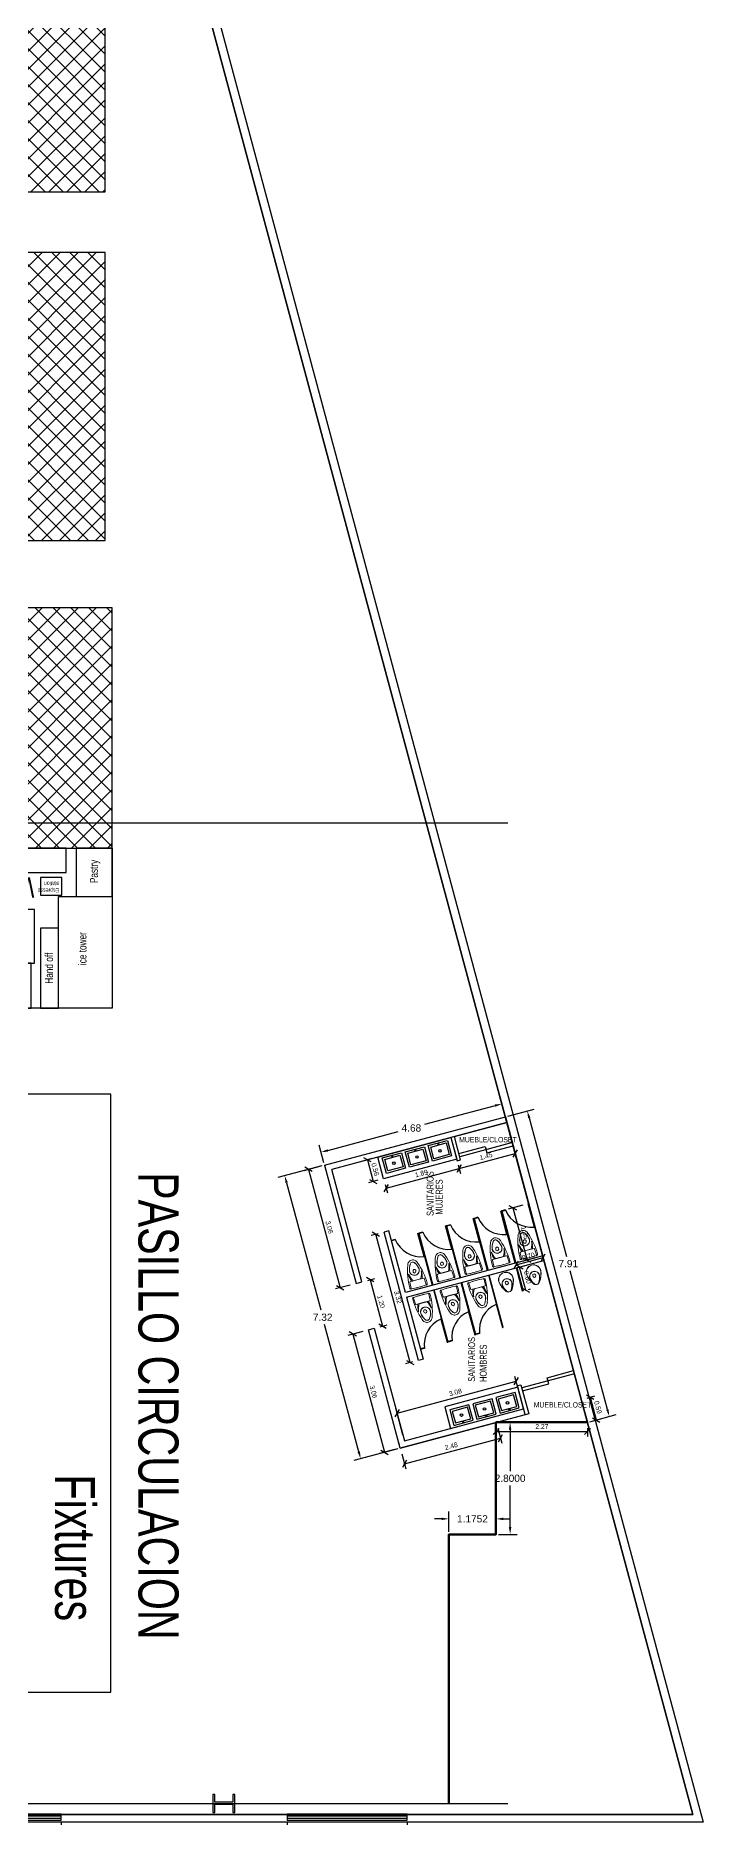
# Model space of a CAD drawing. Header units: millimetres. Extents: x 1309 to 1714, y 898 to 1242.
# Drawn here: x 1465.57 to 1482.23, y 1153.06 to 1197.59 of the extents above; entities that cross this region are included whole.
import ezdxf

# ---------------------------------------------------------------- set-up
doc = ezdxf.new("R2010")
doc.units = ezdxf.units.MM
doc.linetypes.add('DASHDOT', pattern=[25.4, 12.7, -6.35, 0, -6.35])
for name, color, linetype in [('1- 2', 223, 'Continuous'), ('1- muro de carga', 5, 'Continuous'), ('DIM GENERAL', 1, 'Continuous'), ('ejes', 140, 'DASHDOT'), ('LINEA LIMITE DE ZONIFICACION', 2, 'Continuous')]:
    doc.layers.add(name, color=color, linetype=linetype)
for name, color, linetype, lineweight in [('COTAS', 202, 'Continuous', 0), ('MOVILIARIO SANITARIO', 142, 'Continuous', 0), ('muros', 5, 'Continuous', 50)]:
    doc.layers.add(name, color=color, linetype=linetype, lineweight=lineweight)
doc.styles.add('ARRAY BASE$0$Standard', font='arial.ttf')
doc.styles.add('ARRAY BASE$0$STYLE1', font='swissc.ttf', dxfattribs={"width": 0.9})
doc.styles.get("Standard").update_dxf_attribs({"font": 'arial.ttf'})
doc.styles.add('TEXTO GENERAL', font='swissc.ttf', dxfattribs={"width": 0.9, "height": 1})
doc.styles.add('TEXTOS', font='romans.shx')
doc.dimstyles.new('DIM-75P', dxfattribs={"dimtxt": 0.3, "dimasz": 0.3, "dimexe": 0.0675, "dimexo": 0.0468, "dimgap": 0.0375, "dimtad": 0, "dimtih": 1, "dimtoh": 1, "dimzin": 0, "dimdsep": 46, "dimtxsty": 'TEXTOS', "dimcen": 0.3, "dimclrd": 1, "dimclre": 1, "dimclrt": 2, "dimadec": 0, "dimazin": 0, "dimtfac": 1, "dimtmove": 1, "dimatfit": 3, "dimldrblk": 'flecha', "dimfxl": 0.045, "dimtolj": 1, "dimtzin": 0, "dimlwd": -1, "dimlwe": -1, "dimarcsym": 0})
doc.dimstyles.new('metros anotativo', dxfattribs={"dimtxt": 0.12, "dimasz": 0.15, "dimexe": 0.125, "dimexo": 0.15, "dimgap": 0.0652, "dimtad": 1, "dimzin": 1, "dimdsep": 46, "dimtxsty": 'Standard', "dimblk": 'OBLIQUE', "dimcen": 0, "dimadec": 0, "dimazin": 0, "dimtfac": 1, "dimtix": 1, "dimtmove": 0, "dimatfit": 3, "dimfxl": 0.3, "dimarcsym": 0})
doc.dimstyles.get("Standard").update_dxf_attribs({"dimtxt": 0.18, "dimasz": 0.18, "dimexe": 0.18, "dimexo": 0.0625, "dimgap": 0.09, "dimtad": 0, "dimtih": 1, "dimtoh": 1, "dimdec": 4, "dimzin": 0, "dimdsep": 46, "dimtxsty": 'Standard', "dimcen": 0.09, "dimadec": 0, "dimazin": 0, "dimtfac": 1, "dimtdec": 4, "dimtofl": 0, "dimtmove": 0, "dimatfit": 3, "dimfxl": 1, "dimtolj": 1, "dimtzin": 0, "dimarcsym": 0})

# ---------------------------------------------------------------- blocks, each defined once
blk = doc.blocks.new('malla1x1')
at = {"color": 1, "linetype": 'Continuous', "ltscale": 0.01}
blk.add_lwpolyline([(80.173, 79.605), (0, 79.605), (0, 0), (101.556, 0)], close=True, dxfattribs=at)
blk = doc.blocks.new('planta conjunto')
at = {"layer": '1- 2', "lineweight": 25}
blk.add_lwpolyline([(150.822, 0.502), (150.371, 0.502), (150.371, 0.699), (150.324, 0.699), (150.324, 0.249), (150.371, 0.249), (150.371, 0.454), (150.822, 0.454), (150.822, 0.249), (150.869, 0.249), (150.869, 0.699), (150.822, 0.699), (150.822, 0.502)], dxfattribs=at)
blk.add_lwpolyline([(150.822, 0.502), (150.371, 0.502), (150.371, 0.699), (150.324, 0.699), (150.324, 0.249), (150.371, 0.249), (150.371, 0.454), (150.822, 0.454), (150.822, 0.249), (150.869, 0.249), (150.869, 0.699), (150.822, 0.699), (150.822, 0.502)], dxfattribs=at)
at = {"layer": '1- muro de carga', "lineweight": 25}
blk.add_lwpolyline([(0, 0), (0, 80), (141.082, 80), (162.567, 0)], close=True, dxfattribs=at)
blk.add_lwpolyline([(6.09, 0.197), (0.197, 0.197), (0.197, 79.803), (140.923, 79.803), (162.306, 0.197), (7.291, 0.197)], dxfattribs=at)
at = {"layer": 'ejes'}
for p, q in [((-8.01, 24.984), (162.449, 24.984)), ((-8.01, 0.474), (162.449, 0.474))]:
    blk.add_line(p, q, dxfattribs=at)
blk.add_blockref('malla1x1', (60.75, 0.197))
blk = doc.blocks.new('*D52')
at = {"layer": 'Defpoints', "color": 0, "ltscale": 0.01, "transparency": 16777216}
for p in [(1.5, 1.243), (-1.5, 0.15), (1.5, 0.15)]:
    blk.add_point(p, dxfattribs=at)
at = {"layer": 'DIM GENERAL', "color": 1, "ltscale": 0.01, "transparency": 16777216}
for p, q in [((-1.5, 0.197), (-1.5, 1.31)), ((-1.4, 1.243), (-0.138, 1.243)), ((1.4, 1.243), (0.137, 1.243)), ((1.5, 0.197), (1.5, 1.31))]:
    blk.add_line(p, q, dxfattribs=at)
for points in [[(-1.4, 1.226), (-1.4, 1.26), (-1.5, 1.243)], [(1.4, 1.226), (1.4, 1.26), (1.5, 1.243)]]:
    blk.add_solid(points, dxfattribs=at)
at = {"layer": 'DIM GENERAL', "color": 2, "ltscale": 0.01, "transparency": 16777216, "insert": (0, 1.243), "char_height": 0.2, "attachment_point": 5, "rotation": 90, "style": 'TEXTOS'}
blk.add_mtext('\\A1;3.00', dxfattribs=at)
blk = doc.blocks.new('flecha')
at = {"ltscale": 6}
for points in [[(-0.02, 0.03), (-0.11, 0.13), (-0.12, 0.05), (-0.12, 0.21)], [(-0.02, -0.03), (-0.11, -0.13), (-0.12, -0.05), (-0.12, -0.21)]]:
    blk.add_hatch(color=256, dxfattribs=at).paths.add_polyline_path(points)
for p, q in [((0.01, -0.02), (-0.14, 0.24)), ((0.01, 0.02), (-0.14, -0.24)), ((-0.13, 0.24), (-0.13, 0.03)), ((-0.13, 0.03), (-0.1, 0.12)), ((0, 0), (-0.1, 0.12)), ((0, 0), (-0.1, -0.12)), ((-0.13, -0.02), (-0.13, -0.24)), ((-0.13, -0.02), (-0.1, -0.12))]:
    blk.add_line(p, q, dxfattribs=at)
for points in [[(-0.02, 0.03), (-0.11, 0.13), (-0.12, 0.05), (-0.12, 0.21)], [(-0.02, -0.03), (-0.11, -0.13), (-0.12, -0.05), (-0.12, -0.21)]]:
    blk.add_lwpolyline(points, close=True, dxfattribs=at)
blk = doc.blocks.new('ARRAY BASE$0$KIOSKO DE ARMADO')
h = blk.add_hatch()
h.set_pattern_fill('ANSI37', color=256, scale=0.1, angle=180)
h.set_pattern_definition([(225, (2482.8771, 1339.67897), (0.224506403, -0.224506403), []), (315, (2482.8771, 1339.67897), (0.224506403, 0.224506403), [])])
h.paths.add_polyline_path([(7.2, 10), (0, 10), (0, 4), (7.2, 4)])
for points in [[(7.2, 10), (0, 10), (0, 4), (7.2, 4)], [(0, 4), (7.2, 4), (7.2, 0), (0, 0)], [(7.2, 4), (7.2, 0), (0, 0), (0, 4)], [(6.05, 3.39), (6.05, 4), (0, 4), (0, 3.39)], [(6.303, 2.79), (7.2, 2.79), (7.2, 4), (6.303, 4)], [(5.943, 2.825), (5.943, 3.265), (5.413, 3.265), (5.413, 2.825)], [(2.26, 2.12), (2.26, 2.84), (0, 2.84), (0, 2.12)], [(2.68, 2.78), (2.26, 2.78), (2.26, 2.12), (2.68, 2.12)], [(5.86, 2.79), (7.2, 2.79), (7.2, 0), (5.86, 0)], [(4.53, 2.46), (4.53, 1.12), (5.26, 1.12), (5.26, 2.46)], [(2.43, 1.12), (2.43, 2.12), (0, 2.12), (0, 1.12)], [(2.43, 1.96), (2.43, 1.12), (4.53, 1.12), (4.53, 1.96)], [(5.41, 0), (5.86, 0), (5.86, 2), (5.41, 2)], [(5.18, 0), (5.18, 1.12), (0, 1.12), (0, 0)]]:
    blk.add_lwpolyline(points, close=True)
at = {"attachment_point": 1, "style": 'TEXTO GENERAL'}
for s, insert, char_height, rotation in [('Kiosko Zenith/LSK', (4.722, 6.152), 0.50733, 180), ('Pastry', (6.643, 3.123), 0.2, 90), ('WIP/Empaque', (5.255, 2.761), 0.50733, 180), ('Espresso\\Pstation', (5.875, 2.891), 0.1, 180), ('Hand sink', (2.424, 2.218), 0.1, 90), ('Comp sink', (1.604, 2.382), 0.2, 180), ('Side storage', (4.741, 1.31), 0.2, 90), ('ice tower', (6.357, 1.074), 0.2, 90), ('Storage moduls', (1.942, 1.518), 0.2, 180), ('Hand off', (5.522, 0.609), 0.2, 90), ('Cold berverage', (3.448, 0.377), 0.2, 180)]:
    blk.add_mtext_dynamic_manual_height_columns(s, width=3.63915, gutter_width=2.537, heights=[0], dxfattribs=dict(at, insert=insert, char_height=char_height, rotation=rotation))
at = {"insert": (2.791, 1.689), "char_height": 0.2, "attachment_point": 1, "style": 'TEXTO GENERAL'}
blk.add_mtext_dynamic_manual_height_columns('Warming & brew', width=3.63915, gutter_width=2.537, heights=[0], dxfattribs=at)
blk = doc.blocks.new('10')
at = {"rotation": 270}
for p in [(-9.997, -10.88), (-9.997, -19.594)]:
    blk.add_blockref('ARRAY BASE$0$KIOSKO DE ARMADO', p, dxfattribs=at)
blk.add_blockref('ARRAY BASE$0$KIOSKO DE ARMADO', (-7.021, -38.48))
blk = doc.blocks.new('*D139')
at = {"color": 0, "lineweight": -2, "transparency": 16777216}
for p, q in [((1477.121, 1162.933), (1477.591, 1162.933)), ((1477.411, 1162.753), (1477.411, 1161.715)), ((1477.411, 1160.313), (1477.411, 1161.351)), ((1477.121, 1160.133), (1477.591, 1160.133))]:
    blk.add_line(p, q, dxfattribs=at)
at = {"color": 0, "transparency": 16777216}
for points in [[(1477.381, 1162.753), (1477.441, 1162.753), (1477.411, 1162.933)], [(1477.381, 1160.313), (1477.441, 1160.313), (1477.411, 1160.133)]]:
    blk.add_solid(points, dxfattribs=at)
at = {"layer": 'Defpoints', "color": 0, "transparency": 16777216}
for p in [(1477.058, 1162.933), (1477.058, 1160.133), (1477.411, 1160.133)]:
    blk.add_point(p, dxfattribs=at)
at = {"color": 0, "transparency": 16777216, "insert": (1477.411, 1161.533), "char_height": 0.18, "attachment_point": 5}
blk.add_mtext('\\A1;2.8000', dxfattribs=at)
blk = doc.blocks.new('*D140')
at = {"color": 0, "lineweight": -2, "transparency": 16777216}
for p, q in [((1475.703, 1160.52), (1475.523, 1160.52)), ((1475.883, 1160.196), (1475.883, 1160.7)), ((1477.058, 1160.196), (1477.058, 1160.7)), ((1477.238, 1160.52), (1477.418, 1160.52))]:
    blk.add_line(p, q, dxfattribs=at)
at = {"color": 0, "transparency": 16777216}
for points in [[(1475.703, 1160.55), (1475.703, 1160.49), (1475.883, 1160.52)], [(1477.238, 1160.55), (1477.238, 1160.49), (1477.058, 1160.52)]]:
    blk.add_solid(points, dxfattribs=at)
at = {"layer": 'Defpoints', "color": 0, "transparency": 16777216}
for p in [(1477.058, 1160.52), (1475.883, 1160.133), (1477.058, 1160.133)]:
    blk.add_point(p, dxfattribs=at)
at = {"color": 0, "transparency": 16777216, "insert": (1476.471, 1160.52), "char_height": 0.18, "attachment_point": 5}
blk.add_mtext('\\A1;1.1752', dxfattribs=at)
blk = doc.blocks.new('TAZA')
at = {"lineweight": 0}
for p, q in [((165.36, 499.951), (165.36, 499.761)), ((165.539, 500.05), (165.381, 500.058)), ((165.381, 499.664), (165.539, 499.673)), ((165.55, 499.861), (165.55, 500.038)), ((165.55, 499.684), (165.55, 499.861)), ((165.554, 499.958), (165.554, 499.861)), ((165.554, 499.861), (165.554, 499.765))]:
    blk.add_line(p, q, dxfattribs=at)
for centre, radius, start, end in [((165.397, 500.051), 0.0368, 84.189, 180.01), ((165.374, 500.043), 0.0161, 64.904, 152.0601), ((167.192, 499.862), 1.833, 174.1661, 180.0176), ((167.192, 499.861), 1.833, 180.0024, 185.8539), ((165.397, 499.671), 0.0368, 180.01, 275.831), ((165.38, 499.675), 0.0111, 185.8539, 273.01), ((165.384, 498.365), 1.722, 70.5694, 89.4727), ((165.384, 501.357), 1.722, 270.5473, 289.4506), ((165.538, 500.038), 0.0115, 0.01, 87.01), ((165.538, 499.684), 0.0115, 273.01, 0.01), ((165.758, 499.382), 0.649, 91.4737, 108.7194), ((165.758, 500.34), 0.649, 251.3006, 268.5463), ((165.561, 499.958), 0.00691, 120.2935, 180.01), ((165.561, 499.765), 0.00691, 180.01, 239.7265), ((165.798, 499.553), 0.475, 96.7856, 120.2935), ((165.797, 500.169), 0.475, 239.7265, 263.2344), ((165.794, 499.861), 0.124, 75.1531, 180.01), ((165.794, 499.861), 0.124, 180.01, 284.8669), ((165.794, 499.861), 0.122, 77.258, 180.01), ((165.794, 499.861), 0.122, 180.01, 282.762), ((165.768, 499.855), 0.034, 139.2504, 252.7), ((165.779, 499.855), 0.0428, 355.2583, 149.9686), ((165.769, 499.881), 0.0602, 258.9842, 330.7061), ((165.753, 499.604), 0.384, 54.7538, 82.7148), ((165.753, 500.118), 0.384, 277.3052, 305.2662), ((165.751, 499.598), 0.388, 55.8316, 81.7699), ((165.751, 500.125), 0.388, 278.2501, 304.1884), ((165.914, 499.842), 0.154, 42.3476, 73.5377), ((165.914, 499.88), 0.154, 286.4823, 317.6724), ((165.944, 499.861), 0.0631, 0.01, 66.5264), ((165.944, 499.861), 0.0631, 293.4936, 0.01), ((165.944, 499.861), 0.0645, 0.01, 61.6766), ((165.944, 499.861), 0.0645, 298.3434, 0.01), ((165.934, 499.861), 0.126, 0.01, 41.9699), ((165.934, 499.861), 0.126, 318.0501, 0.01)]:
    blk.add_arc(centre, radius, start, end, dxfattribs=at)
blk = doc.blocks.new('_Oblique')
at = {"color": 0, "linetype": 'ByBlock', "lineweight": -2}
blk.add_line((-0.5, -0.5), (0.5, 0.5), dxfattribs=at)
blk = doc.blocks.new('*D122')
at = {"layer": 'COTAS', "color": 0, "lineweight": -2, "ltscale": 2, "transparency": 16777216}
for p, q in [((1472.629, 1169.321), (1472.259, 1169.222)), ((1472.38, 1169.254), (1473.172, 1166.298)), ((1473.421, 1166.365), (1473.051, 1166.266))]:
    blk.add_line(p, q, dxfattribs=at)
at = {"layer": 'Defpoints', "color": 0, "ltscale": 2, "transparency": 16777216}
for p in [(1472.774, 1169.36), (1473.172, 1166.298), (1473.566, 1166.404)]:
    blk.add_point(p, dxfattribs=at)
at = {"layer": 'COTAS', "color": 0, "lineweight": -2, "ltscale": 2, "transparency": 16777216, "xscale": 0.15, "yscale": 0.15, "zscale": 0.15}
for p, rotation in [((1472.38, 1169.254), 104.9999999999944), ((1473.172, 1166.298), 284.9999999999944)]:
    blk.add_blockref('_Oblique', p, dxfattribs=dict(at, rotation=rotation))
at = {"layer": 'COTAS', "color": 0, "ltscale": 2, "transparency": 16777216, "insert": (1472.898, 1167.809), "char_height": 0.12, "attachment_point": 5, "rotation": 285}
blk.add_mtext('3.06', dxfattribs=at)
blk = doc.blocks.new('*D123')
at = {"layer": 'COTAS', "color": 0, "lineweight": -2, "ltscale": 2, "transparency": 16777216}
for p, q in [((1473.856, 1166.481), (1474.034, 1166.529)), ((1473.914, 1166.497), (1474.224, 1165.338)), ((1474.166, 1165.322), (1474.345, 1165.37))]:
    blk.add_line(p, q, dxfattribs=at)
at = {"layer": 'Defpoints', "color": 0, "ltscale": 2, "transparency": 16777216}
for p in [(1473.711, 1166.443), (1474.021, 1165.284), (1474.224, 1165.338)]:
    blk.add_point(p, dxfattribs=at)
at = {"layer": 'COTAS', "color": 0, "lineweight": -2, "ltscale": 2, "transparency": 16777216, "xscale": 0.15, "yscale": 0.15, "zscale": 0.15}
for p, rotation in [((1473.914, 1166.497), 104.9999999999944), ((1474.224, 1165.338), 284.9999999999944)]:
    blk.add_blockref('_Oblique', p, dxfattribs=dict(at, rotation=rotation))
at = {"layer": 'COTAS', "color": 0, "ltscale": 2, "transparency": 16777216, "insert": (1474.191, 1165.95), "char_height": 0.12, "attachment_point": 5, "rotation": 285}
blk.add_mtext('1.20', dxfattribs=at)
blk = doc.blocks.new('*D124')
at = {"layer": 'COTAS', "color": 0, "lineweight": -2, "ltscale": 2, "transparency": 16777216}
for p, q in [((1473.731, 1165.206), (1473.362, 1165.107)), ((1473.482, 1165.139), (1474.274, 1162.183)), ((1474.523, 1162.25), (1474.154, 1162.151))]:
    blk.add_line(p, q, dxfattribs=at)
at = {"layer": 'Defpoints', "color": 0, "ltscale": 2, "transparency": 16777216}
for p in [(1473.876, 1165.245), (1474.668, 1162.289), (1474.274, 1162.183)]:
    blk.add_point(p, dxfattribs=at)
at = {"layer": 'COTAS', "color": 0, "lineweight": -2, "ltscale": 2, "transparency": 16777216, "xscale": 0.15, "yscale": 0.15, "zscale": 0.15}
for p, rotation in [((1473.482, 1165.139), 104.9999999999944), ((1474.274, 1162.183), 284.9999999999944)]:
    blk.add_blockref('_Oblique', p, dxfattribs=dict(at, rotation=rotation))
at = {"layer": 'COTAS', "color": 0, "ltscale": 2, "transparency": 16777216, "insert": (1474.001, 1163.694), "char_height": 0.12, "attachment_point": 5, "rotation": 285}
blk.add_mtext('3.06', dxfattribs=at)
blk = doc.blocks.new('*D125')
at = {"layer": 'COTAS', "color": 0, "lineweight": -2, "ltscale": 2, "transparency": 16777216}
for p, q in [((1477.106, 1162.787), (1477.205, 1162.416)), ((1474.774, 1161.894), (1477.172, 1162.537)), ((1474.707, 1162.144), (1474.806, 1161.774))]:
    blk.add_line(p, q, dxfattribs=at)
at = {"layer": 'Defpoints', "color": 0, "ltscale": 2, "transparency": 16777216}
for p in [(1477.067, 1162.932), (1474.668, 1162.289), (1477.172, 1162.537)]:
    blk.add_point(p, dxfattribs=at)
at = {"layer": 'COTAS', "color": 0, "lineweight": -2, "ltscale": 2, "transparency": 16777216, "xscale": 0.15, "yscale": 0.15, "zscale": 0.15}
for p, rotation in [((1477.172, 1162.537), 14.99999999999445), ((1474.774, 1161.894), 194.9999999999945)]:
    blk.add_blockref('_Oblique', p, dxfattribs=dict(at, rotation=rotation))
at = {"layer": 'COTAS', "color": 0, "ltscale": 2, "transparency": 16777216, "insert": (1475.941, 1162.338), "char_height": 0.12, "attachment_point": 5, "rotation": 15}
blk.add_mtext('2.48', dxfattribs=at)
blk = doc.blocks.new('*D126')
at = {"layer": 'COTAS', "color": 0, "lineweight": -2, "ltscale": 2, "transparency": 16777216}
for p, q in [((1477.71, 1163.415), (1477.532, 1164.08)), ((1474.59, 1163.163), (1477.564, 1163.96)), ((1474.736, 1162.618), (1474.557, 1163.283))]:
    blk.add_line(p, q, dxfattribs=at)
at = {"layer": 'Defpoints', "color": 0, "ltscale": 2, "transparency": 16777216}
for p in [(1477.564, 1163.96), (1477.749, 1163.27), (1474.774, 1162.473)]:
    blk.add_point(p, dxfattribs=at)
at = {"layer": 'COTAS', "color": 0, "lineweight": -2, "ltscale": 2, "transparency": 16777216, "xscale": 0.15, "yscale": 0.15, "zscale": 0.15}
for p, rotation in [((1477.564, 1163.96), 14.99999999999445), ((1474.59, 1163.163), 194.9999999999945)]:
    blk.add_blockref('_Oblique', p, dxfattribs=dict(at, rotation=rotation))
at = {"layer": 'COTAS', "color": 0, "ltscale": 2, "transparency": 16777216, "insert": (1476.044, 1163.683), "char_height": 0.12, "attachment_point": 5, "rotation": 15}
blk.add_mtext('3.08', dxfattribs=at)
blk = doc.blocks.new('*D127')
at = {"layer": 'COTAS', "color": 0, "lineweight": -2, "ltscale": 2, "transparency": 16777216}
for p, q in [((1477.067, 1162.782), (1477.067, 1162.577)), ((1479.341, 1162.783), (1479.341, 1162.578)), ((1477.067, 1162.702), (1479.341, 1162.703))]:
    blk.add_line(p, q, dxfattribs=at)
at = {"layer": 'Defpoints', "color": 0, "ltscale": 2, "transparency": 16777216}
for p in [(1477.067, 1162.932), (1479.341, 1162.933), (1479.341, 1162.703)]:
    blk.add_point(p, dxfattribs=at)
at = {"layer": 'COTAS', "color": 0, "lineweight": -2, "ltscale": 2, "transparency": 16777216, "xscale": 0.15, "yscale": 0.15, "zscale": 0.15}
for p, rotation in [((1477.067, 1162.702), 180.0399999999973), ((1479.341, 1162.703), 0.03999999999723679)]:
    blk.add_blockref('_Oblique', p, dxfattribs=dict(at, rotation=rotation))
at = {"layer": 'COTAS', "color": 0, "ltscale": 2, "transparency": 16777216, "insert": (1478.204, 1162.828), "char_height": 0.12, "attachment_point": 5, "rotation": 0.04}
blk.add_mtext('2.27', dxfattribs=at)
blk = doc.blocks.new('*D128')
at = {"color": 0, "lineweight": -2, "transparency": 16777216}
for p, q in [((1477.355, 1170.587), (1478.014, 1170.764)), ((1477.887, 1170.543), (1478.815, 1167.08)), ((1479.84, 1163.253), (1478.912, 1166.716)), ((1479.401, 1162.949), (1480.06, 1163.126))]:
    blk.add_line(p, q, dxfattribs=at)
at = {"color": 0, "transparency": 16777216}
for points in [[(1477.916, 1170.551), (1477.858, 1170.535), (1477.84, 1170.717)], [(1479.869, 1163.261), (1479.811, 1163.246), (1479.887, 1163.079)]]:
    blk.add_solid(points, dxfattribs=at)
at = {"layer": 'Defpoints', "color": 0, "transparency": 16777216}
for p in [(1477.294, 1170.571), (1479.341, 1162.933), (1479.887, 1163.079)]:
    blk.add_point(p, dxfattribs=at)
at = {"color": 0, "transparency": 16777216, "insert": (1478.863, 1166.898), "char_height": 0.18, "attachment_point": 5}
blk.add_mtext('\\A1;7.91', dxfattribs=at)
blk = doc.blocks.new('*D129')
at = {"color": 0, "lineweight": -2, "transparency": 16777216}
for p, q in [((1477.034, 1170.847), (1475.275, 1170.376)), ((1477.278, 1170.631), (1477.161, 1171.068)), ((1472.758, 1169.42), (1472.641, 1169.856)), ((1472.861, 1169.729), (1474.62, 1170.2))]:
    blk.add_line(p, q, dxfattribs=at)
at = {"color": 0, "transparency": 16777216}
for points in [[(1477.026, 1170.876), (1477.042, 1170.818), (1477.208, 1170.894)], [(1472.853, 1169.758), (1472.869, 1169.7), (1472.687, 1169.683)]]:
    blk.add_solid(points, dxfattribs=at)
at = {"layer": 'Defpoints', "color": 0, "transparency": 16777216}
for p in [(1477.208, 1170.894), (1477.294, 1170.571), (1472.774, 1169.36)]:
    blk.add_point(p, dxfattribs=at)
at = {"color": 0, "transparency": 16777216, "insert": (1474.947, 1170.288), "char_height": 0.18, "attachment_point": 5}
blk.add_mtext('\\A1;4.68', dxfattribs=at)
blk = doc.blocks.new('*D130')
at = {"layer": 'COTAS', "color": 0, "lineweight": -2, "ltscale": 2, "transparency": 16777216}
for p, q in [((1474.119, 1167.648), (1473.939, 1167.6)), ((1474.919, 1164.428), (1474.06, 1167.633)), ((1474.977, 1164.443), (1474.798, 1164.395))]:
    blk.add_line(p, q, dxfattribs=at)
at = {"layer": 'Defpoints', "color": 0, "ltscale": 2, "transparency": 16777216}
for p in [(1474.06, 1167.633), (1474.263, 1167.687), (1475.122, 1164.482)]:
    blk.add_point(p, dxfattribs=at)
at = {"layer": 'COTAS', "color": 0, "lineweight": -2, "ltscale": 2, "transparency": 16777216, "xscale": 0.15, "yscale": 0.15, "zscale": 0.15}
for p, rotation in [((1474.06, 1167.633), 105.0000000000003), ((1474.919, 1164.428), 285.0000000000003)]:
    blk.add_blockref('_Oblique', p, dxfattribs=dict(at, rotation=rotation))
at = {"layer": 'COTAS', "color": 0, "ltscale": 2, "transparency": 16777216, "insert": (1474.612, 1166.063), "char_height": 0.12, "attachment_point": 5, "rotation": 285}
blk.add_mtext('3.32', dxfattribs=at)
blk = doc.blocks.new('*D131')
at = {"layer": 'COTAS', "color": 0, "lineweight": -2, "ltscale": 2, "transparency": 16777216}
for p, q in [((1477.732, 1168.358), (1477.363, 1168.259)), ((1477.483, 1168.291), (1477.833, 1166.987)), ((1478.081, 1167.054), (1477.712, 1166.955))]:
    blk.add_line(p, q, dxfattribs=at)
at = {"layer": 'Defpoints', "color": 0, "ltscale": 2, "transparency": 16777216}
for p in [(1477.877, 1168.397), (1477.833, 1166.987), (1478.226, 1167.093)]:
    blk.add_point(p, dxfattribs=at)
at = {"layer": 'COTAS', "color": 0, "lineweight": -2, "ltscale": 2, "transparency": 16777216, "xscale": 0.15, "yscale": 0.15, "zscale": 0.15}
for p, rotation in [((1477.483, 1168.291), 104.9999999999959), ((1477.833, 1166.987), 284.9999999999959)]:
    blk.add_blockref('_Oblique', p, dxfattribs=dict(at, rotation=rotation))
at = {"layer": 'COTAS', "color": 0, "ltscale": 2, "transparency": 16777216, "insert": (1477.78, 1167.672), "char_height": 0.12, "attachment_point": 5, "rotation": 285}
blk.add_mtext('1.35', dxfattribs=at)
blk = doc.blocks.new('*D132')
at = {"layer": 'COTAS', "color": 0, "lineweight": -2, "ltscale": 2, "transparency": 16777216}
for p, q in [((1477.561, 1166.871), (1478.237, 1167.052)), ((1477.589, 1166.767), (1477.593, 1166.75)), ((1478.265, 1166.948), (1478.27, 1166.931))]:
    blk.add_line(p, q, dxfattribs=at)
at = {"layer": 'Defpoints', "color": 0, "ltscale": 2, "transparency": 16777216}
for p in [(1477.55, 1166.911), (1478.226, 1167.093), (1478.237, 1167.052)]:
    blk.add_point(p, dxfattribs=at)
at = {"layer": 'COTAS', "color": 0, "lineweight": -2, "ltscale": 2, "transparency": 16777216, "xscale": 0.15, "yscale": 0.15, "zscale": 0.15}
for p, rotation in [((1477.561, 1166.871), 195.0000000000003), ((1478.237, 1167.052), 15.00000000000024)]:
    blk.add_blockref('_Oblique', p, dxfattribs=dict(at, rotation=rotation))
at = {"layer": 'COTAS', "color": 0, "ltscale": 2, "transparency": 16777216, "insert": (1477.866, 1167.084), "char_height": 0.12, "attachment_point": 5, "rotation": 15}
blk.add_mtext('0.70', dxfattribs=at)
blk = doc.blocks.new('*D133')
at = {"layer": 'COTAS', "color": 0, "lineweight": -2, "ltscale": 2, "transparency": 16777216}
for p, q in [((1474.315, 1168.786), (1476.14, 1169.275)), ((1476.116, 1169.365), (1476.173, 1169.154)), ((1474.291, 1168.876), (1474.347, 1168.665))]:
    blk.add_line(p, q, dxfattribs=at)
at = {"layer": 'Defpoints', "color": 0, "ltscale": 2, "transparency": 16777216}
for p in [(1476.077, 1169.51), (1474.252, 1169.021), (1476.14, 1169.275)]:
    blk.add_point(p, dxfattribs=at)
at = {"layer": 'COTAS', "color": 0, "lineweight": -2, "ltscale": 2, "transparency": 16777216, "xscale": 0.15, "yscale": 0.15, "zscale": 0.15}
for p, rotation in [((1476.14, 1169.275), 14.99999999999445), ((1474.315, 1168.786), 194.9999999999945)]:
    blk.add_blockref('_Oblique', p, dxfattribs=dict(at, rotation=rotation))
at = {"layer": 'COTAS', "color": 0, "ltscale": 2, "transparency": 16777216, "insert": (1475.195, 1169.153), "char_height": 0.12, "attachment_point": 5, "rotation": 15}
blk.add_mtext('1.89', dxfattribs=at)
blk = doc.blocks.new('*D134')
at = {"layer": 'COTAS', "color": 0, "lineweight": -2, "ltscale": 2, "transparency": 16777216}
for p, q in [((1473.962, 1169.523), (1473.729, 1169.46)), ((1473.85, 1169.493), (1473.995, 1168.952)), ((1474.107, 1168.982), (1473.874, 1168.919))]:
    blk.add_line(p, q, dxfattribs=at)
at = {"layer": 'Defpoints', "color": 0, "ltscale": 2, "transparency": 16777216}
for p in [(1474.107, 1169.561), (1474.252, 1169.021), (1473.995, 1168.952)]:
    blk.add_point(p, dxfattribs=at)
at = {"layer": 'COTAS', "color": 0, "lineweight": -2, "ltscale": 2, "transparency": 16777216, "xscale": 0.15, "yscale": 0.15, "zscale": 0.15}
for p, rotation in [((1473.85, 1169.493), 104.9999999999944), ((1473.995, 1168.952), 284.9999999999944)]:
    blk.add_blockref('_Oblique', p, dxfattribs=dict(at, rotation=rotation))
at = {"layer": 'COTAS', "color": 0, "ltscale": 2, "transparency": 16777216, "insert": (1474.044, 1169.255), "char_height": 0.12, "attachment_point": 5, "rotation": 285}
blk.add_mtext('0.56', dxfattribs=at)
blk = doc.blocks.new('*D135')
at = {"layer": 'COTAS', "color": 0, "lineweight": -2, "ltscale": 2, "transparency": 16777216}
for p, q in [((1476.14, 1169.275), (1477.541, 1169.65)), ((1477.527, 1169.702), (1477.573, 1169.53)), ((1476.126, 1169.326), (1476.173, 1169.154))]:
    blk.add_line(p, q, dxfattribs=at)
at = {"layer": 'Defpoints', "color": 0, "ltscale": 2, "transparency": 16777216}
for p in [(1477.488, 1169.846), (1476.088, 1169.471), (1477.541, 1169.65)]:
    blk.add_point(p, dxfattribs=at)
at = {"layer": 'COTAS', "color": 0, "lineweight": -2, "ltscale": 2, "transparency": 16777216, "xscale": 0.15, "yscale": 0.15, "zscale": 0.15}
for p, rotation in [((1477.541, 1169.65), 14.99999999999445), ((1476.14, 1169.275), 194.9999999999945)]:
    blk.add_blockref('_Oblique', p, dxfattribs=dict(at, rotation=rotation))
at = {"layer": 'COTAS', "color": 0, "ltscale": 2, "transparency": 16777216, "insert": (1476.808, 1169.585), "char_height": 0.12, "attachment_point": 5, "rotation": 15}
blk.add_mtext('1.45', dxfattribs=at)
blk = doc.blocks.new('*D136')
at = {"layer": 'COTAS', "color": 0, "lineweight": -2, "ltscale": 2, "transparency": 16777216}
for p, q in [((1477.801, 1166.235), (1477.646, 1166.815)), ((1477.713, 1166.833), (1477.767, 1166.847)), ((1477.869, 1166.253), (1477.922, 1166.268))]:
    blk.add_line(p, q, dxfattribs=at)
at = {"layer": 'Defpoints', "color": 0, "ltscale": 2, "transparency": 16777216}
for p in [(1477.568, 1166.794), (1477.646, 1166.815), (1477.724, 1166.215)]:
    blk.add_point(p, dxfattribs=at)
at = {"layer": 'COTAS', "color": 0, "lineweight": -2, "ltscale": 2, "transparency": 16777216, "xscale": 0.15, "yscale": 0.15, "zscale": 0.15}
for p, rotation in [((1477.646, 1166.815), 104.9999999999944), ((1477.801, 1166.235), 284.9999999999944)]:
    blk.add_blockref('_Oblique', p, dxfattribs=dict(at, rotation=rotation))
at = {"layer": 'COTAS', "color": 0, "ltscale": 2, "transparency": 16777216, "insert": (1477.846, 1166.558), "char_height": 0.12, "attachment_point": 5, "rotation": 285}
blk.add_mtext('0.60', dxfattribs=at)
blk = doc.blocks.new('*D137')
at = {"color": 0, "lineweight": -2, "transparency": 16777216}
for p, q in [((1472.713, 1169.343), (1471.611, 1169.048)), ((1471.832, 1168.921), (1472.684, 1165.741)), ((1473.633, 1162.198), (1472.781, 1165.377)), ((1474.608, 1162.273), (1473.506, 1161.978))]:
    blk.add_line(p, q, dxfattribs=at)
at = {"color": 0, "transparency": 16777216}
for points in [[(1471.861, 1168.929), (1471.803, 1168.913), (1471.785, 1169.095)], [(1473.662, 1162.206), (1473.604, 1162.19), (1473.68, 1162.024)]]:
    blk.add_solid(points, dxfattribs=at)
at = {"layer": 'Defpoints', "color": 0, "transparency": 16777216}
for p in [(1472.774, 1169.36), (1474.668, 1162.289), (1473.68, 1162.024)]:
    blk.add_point(p, dxfattribs=at)
at = {"color": 0, "transparency": 16777216, "insert": (1472.732, 1165.559), "char_height": 0.18, "attachment_point": 5}
blk.add_mtext('\\A1;7.32', dxfattribs=at)
blk = doc.blocks.new('*D138')
at = {"layer": 'COTAS', "color": 0, "lineweight": -2, "ltscale": 2, "transparency": 16777216}
for p, q in [((1479.334, 1163.539), (1479.527, 1163.591)), ((1479.407, 1163.559), (1479.558, 1162.992)), ((1479.486, 1162.972), (1479.679, 1163.024))]:
    blk.add_line(p, q, dxfattribs=at)
at = {"layer": 'Defpoints', "color": 0, "ltscale": 2, "transparency": 16777216}
for p in [(1479.189, 1163.5), (1479.341, 1162.933), (1479.558, 1162.992)]:
    blk.add_point(p, dxfattribs=at)
at = {"layer": 'COTAS', "color": 0, "lineweight": -2, "ltscale": 2, "transparency": 16777216, "xscale": 0.15, "yscale": 0.15, "zscale": 0.15}
for p, rotation in [((1479.407, 1163.559), 104.9999999999944), ((1479.558, 1162.992), 284.9999999999944)]:
    blk.add_blockref('_Oblique', p, dxfattribs=dict(at, rotation=rotation))
at = {"layer": 'COTAS', "color": 0, "ltscale": 2, "transparency": 16777216, "insert": (1479.605, 1163.308), "char_height": 0.12, "attachment_point": 5, "rotation": 285}
blk.add_mtext('0.59', dxfattribs=at)
blk = doc.blocks.new('ARRAY BASE$0$PUERTA TRANSICION')
at = {"color": 1}
for points in [[(-1.5, 0), (1.5, 0), (1.5, 0.15), (-1.5, 0.15)], [(1.5, 0.05), (1.5, 0.1), (-1.5, 0.1), (-1.5, 0.05)]]:
    blk.add_lwpolyline(points, close=True, dxfattribs=at)
at = {"color": 2, "ltscale": 0.01, "insert": (0.263, 1.323), "char_height": 0.2, "attachment_point": 1, "rotation": 90}
blk.add_mtext_dynamic_manual_height_columns('H=3.00', width=0.44515, gutter_width=12.5, heights=[0], dxfattribs=at)
at = {"insert": (-0.529, 0.563), "char_height": 0.2, "attachment_point": 1, "style": 'ARRAY BASE$0$Standard'}
blk.add_mtext_dynamic_manual_height_columns('\\pxqc;PUERTA', width=1.32555, gutter_width=13.918, heights=[0.278], dxfattribs=at)
at = {"layer": 'DIM GENERAL', "ltscale": 0.01}
dim = blk.add_linear_dim(base=(1.5, 1.243), p1=(-1.5, 0.15), p2=(1.5, 0.15), angle=180, dimstyle='DIM-75P', dxfattribs=at)
dim.commit()
dim.dimension.update_dxf_attribs({"geometry": '*D52', "text_midpoint": (0, 1.243)})

msp = doc.modelspace()

# ---------------------------------------------------------------- linework, layer by layer
for p, q in [((1476.0193, 1170.07395), (1477.33311, 1170.42599)), ((1474.10677, 1169.56149), (1474.11971, 1169.51319)), ((1477.20075, 1168.2154), (1477.18848, 1168.21212)), ((1477.18848, 1168.21212), (1477.53788, 1166.90812)), ((1477.53788, 1166.90812), (1477.18848, 1168.21212)), ((1477.29734, 1168.24129), (1477.20075, 1168.2154)), ((1477.20075, 1168.2154), (1477.55015, 1166.9114)), ((1477.30062, 1168.22902), (1477.20403, 1168.20314)), ((1477.29734, 1168.24129), (1477.30062, 1168.22902)), ((1478.2263, 1167.09258), (1477.87689, 1168.39658)), ((1475.12323, 1167.65874), (1475.47264, 1166.35474)), ((1475.47264, 1166.35474), (1475.12323, 1167.65874)), ((1475.23209, 1167.6879), (1475.1355, 1167.66202)), ((1475.1355, 1167.66202), (1475.4849, 1166.35802)), ((1475.23538, 1167.67564), (1475.13879, 1167.64976)), ((1475.23209, 1167.6879), (1475.23538, 1167.67564)), ((1475.82391, 1167.84648), (1475.81165, 1167.8432)), ((1475.81165, 1167.8432), (1476.16105, 1166.5392)), ((1476.16105, 1166.5392), (1475.81165, 1167.8432)), ((1475.92051, 1167.87236), (1475.82391, 1167.84648)), ((1475.82391, 1167.84648), (1476.17332, 1166.54248)), ((1475.92379, 1167.8601), (1475.8272, 1167.83422)), ((1475.92051, 1167.87236), (1475.92379, 1167.8601)), ((1476.51233, 1168.03094), (1476.50006, 1168.02766)), ((1476.50006, 1168.02766), (1476.84947, 1166.72366)), ((1476.84947, 1166.72366), (1476.50006, 1168.02766)), ((1476.60892, 1168.05682), (1476.51233, 1168.03094)), ((1476.51233, 1168.03094), (1476.86174, 1166.72694)), ((1476.61221, 1168.04456), (1476.51562, 1168.01868)), ((1476.60892, 1168.05682), (1476.61221, 1168.04456)), ((1474.54368, 1167.50344), (1474.44708, 1167.47756)), ((1474.54696, 1167.49118), (1474.45037, 1167.46529)), ((1474.54368, 1167.50344), (1474.54696, 1167.49118)), ((1476.541, 1165.12122), (1476.19159, 1166.42522)), ((1476.55327, 1165.1245), (1476.20386, 1166.4285)), ((1477.22941, 1165.30568), (1476.88001, 1166.60968)), ((1477.24168, 1165.30896), (1476.89228, 1166.61296)), ((1475.85258, 1164.93676), (1475.50318, 1166.24076)), ((1475.85258, 1164.93676), (1475.50318, 1166.24076)), ((1475.50318, 1166.24076), (1475.85258, 1164.93676)), ((1475.86485, 1164.94004), (1475.51545, 1166.24404)), ((1475.86485, 1164.94004), (1475.51545, 1166.24404)), ((1475.95816, 1164.97819), (1475.86156, 1164.95231)), ((1475.96144, 1164.96593), (1475.86485, 1164.94004)), ((1475.96144, 1164.96593), (1475.95816, 1164.97819)), ((1476.55327, 1165.1245), (1476.541, 1165.12122)), ((1476.64657, 1165.16265), (1476.54998, 1165.13677)), ((1476.64986, 1165.15039), (1476.55327, 1165.1245)), ((1476.64986, 1165.15039), (1476.64657, 1165.16265)), ((1477.24168, 1165.30896), (1477.22941, 1165.30568)), ((1475.26974, 1164.79373), (1475.17315, 1164.76785)), ((1475.27303, 1164.78147), (1475.17644, 1164.75558)), ((1475.27303, 1164.78147), (1475.26974, 1164.79373)), ((1479.18885, 1163.5003), (1479.34079, 1162.93326)), ((1474.66831, 1162.28903), (1477.06669, 1162.93167)), ((1475.92368, 1162.78069), (1475.91073, 1162.82899)), ((1477.06669, 1162.93167), (1479.34079, 1162.93326))]:
    msp.add_line(p, q)
for points in [[(1465.09654, 1156.18953), (1467.44712, 1156.18953), (1467.44712, 1171.13284), (1465.09654, 1171.13284)], [(1475.4294, 1169.81236), (1475.81094, 1169.91459), (1475.88859, 1169.62482), (1475.50705, 1169.52258)], [(1474.27995, 1169.50437), (1474.66149, 1169.6066), (1474.73914, 1169.31682), (1474.3576, 1169.21459)], [(1474.85468, 1169.65836), (1475.23622, 1169.7606), (1475.31386, 1169.47082), (1474.93232, 1169.36859)], [(1477.18848, 1168.21212), (1477.34377, 1167.63256), (1477.3315, 1167.62927), (1477.17621, 1168.20883)], [(1477.87689, 1168.39658), (1478.03218, 1167.81702), (1478.01992, 1167.81373), (1477.86463, 1168.39329)], [(1475.12323, 1167.65874), (1475.27852, 1167.07918), (1475.26626, 1167.07589), (1475.11096, 1167.65545)], [(1475.81165, 1167.8432), (1475.96694, 1167.26364), (1475.95467, 1167.26035), (1475.79938, 1167.83991)], [(1476.50006, 1168.02766), (1476.65535, 1167.4481), (1476.64309, 1167.44481), (1476.4878, 1168.02437)], [(1477.22941, 1165.30568), (1477.07412, 1165.88523), (1477.06186, 1165.88195), (1477.21715, 1165.30239)], [(1475.85258, 1164.93676), (1475.69729, 1165.51631), (1475.68503, 1165.51302), (1475.84032, 1164.93347)], [(1476.541, 1165.12122), (1476.38571, 1165.70077), (1476.37344, 1165.69749), (1476.52873, 1165.11793)], [(1477.19455, 1163.22475), (1477.57609, 1163.32698), (1477.49844, 1163.61676), (1477.1169, 1163.51453)], [(1476.0451, 1162.91675), (1476.42664, 1163.01899), (1476.34899, 1163.30876), (1475.96745, 1163.20653)], [(1476.61982, 1163.07075), (1477.00136, 1163.17298), (1476.92372, 1163.46276), (1476.54218, 1163.36053)]]:
    msp.add_lwpolyline(points, close=True)
for points in [[(1472.77376, 1169.3596), (1477.29429, 1170.57088), (1479.18885, 1163.5003)], [(1477.33311, 1170.42599), (1472.95747, 1169.25354)], [(1475.93237, 1170.05066), (1476.0773, 1169.50974), (1474.2517, 1169.02057), (1474.10677, 1169.56149), (1475.93237, 1170.05066)], [(1475.36817, 1169.84772), (1475.8463, 1169.97583), (1475.94983, 1169.58946), (1475.47169, 1169.46135), (1475.36817, 1169.84772)], [(1475.93237, 1170.05066), (1476.08766, 1169.4711), (1476.17459, 1169.4944), (1476.0193, 1170.07395)], [(1477.4677, 1169.92371), (1476.15388, 1169.57167), (1476.13318, 1169.64894), (1476.79009, 1169.82496), (1476.8315, 1169.67041), (1477.48841, 1169.84643)], [(1474.21871, 1169.53972), (1474.69685, 1169.66784), (1474.80038, 1169.28147), (1474.32224, 1169.15335), (1474.21871, 1169.53972)], [(1474.79344, 1169.69372), (1475.27157, 1169.82183), (1475.3751, 1169.43546), (1474.89697, 1169.30735), (1474.79344, 1169.69372)], [(1472.77376, 1169.3596), (1473.56574, 1166.40387), (1473.71064, 1166.44266), (1472.95747, 1169.25354)], [(1474.79649, 1166.17356), (1474.38238, 1167.71904), (1474.26339, 1167.68716)], [(1474.82703, 1166.05958), (1475.24114, 1164.5141), (1475.12215, 1164.48222), (1474.26339, 1167.68716)], [(1474.82703, 1166.05958), (1478.25684, 1166.9786), (1478.2263, 1167.09258), (1474.79649, 1166.17356)], [(1477.58069, 1166.79742), (1477.73598, 1166.21787), (1477.72372, 1166.21458), (1477.56842, 1166.79414), (1477.58069, 1166.79742)], [(1474.66831, 1162.28903), (1473.87633, 1165.24476), (1474.02123, 1165.28355), (1474.77438, 1162.47274)], [(1479.01544, 1164.14747), (1477.70162, 1163.79543), (1477.72233, 1163.71816), (1478.37924, 1163.89418), (1478.33782, 1164.04873), (1478.99473, 1164.22474)], [(1477.74928, 1163.26986), (1477.60434, 1163.81078), (1475.77874, 1163.32161), (1475.92368, 1162.78069), (1477.74928, 1163.26986)], [(1477.15919, 1163.16351), (1477.63733, 1163.29163), (1477.5338, 1163.678), (1477.05567, 1163.54988), (1477.15919, 1163.16351)], [(1477.7881, 1163.12497), (1477.59398, 1163.84941), (1477.68092, 1163.87271), (1477.87503, 1163.14826)], [(1474.77438, 1162.47274), (1477.74928, 1163.26986)], [(1476.00974, 1162.85552), (1476.48788, 1162.98363), (1476.38435, 1163.37), (1475.90621, 1163.24189), (1476.00974, 1162.85552)], [(1476.58447, 1163.00951), (1477.0626, 1163.13763), (1476.95907, 1163.524), (1476.48094, 1163.39588), (1476.58447, 1163.00951)], [(1477.87503, 1163.14826), (1474.66831, 1162.28903), (1474.62949, 1162.43391)]]:
    msp.add_lwpolyline(points)
for centre, radius in [((1475.6137, 1169.88763), 0.013), ((1474.46425, 1169.57963), 0.013), ((1474.50954, 1169.41059), 0.03071), ((1475.03898, 1169.73363), 0.013), ((1475.08427, 1169.56459), 0.03071), ((1475.659, 1169.71859), 0.03071), ((1476.77177, 1163.26676), 0.03071), ((1477.3465, 1163.42075), 0.03071), ((1477.39179, 1163.25172), 0.013), ((1476.19704, 1163.11276), 0.03071), ((1476.24234, 1162.94372), 0.013), ((1476.81706, 1163.09772), 0.013)]:
    msp.add_circle(centre, radius)
for centre, start, end in [((1477.93976, 1168.50263), 202.137336, 276.636978), ((1475.87451, 1167.94925), 202.137336, 276.636978), ((1476.56293, 1168.13371), 202.137336, 276.636978), ((1477.25134, 1168.31817), 202.137336, 276.636978), ((1475.1861, 1167.76479), 202.137336, 276.636978), ((1477.33689, 1165.24526), 113.363022, 187.862664), ((1475.96006, 1164.87634), 113.363022, 187.862664), ((1476.64847, 1165.0608), 113.363022, 187.862664)]:
    msp.add_arc(centre, 0.69355, start, end)
at = {"layer": '1- muro de carga', "lineweight": 25}
msp.add_lwpolyline([(1319.66725, 1152.93578), (1319.66725, 1232.93578), (1460.74948, 1232.93578), (1482.23447, 1152.93578)], close=True, dxfattribs=at)
msp.add_lwpolyline([(1325.7573, 1153.13325), (1319.86472, 1153.13325), (1319.86472, 1232.7383), (1460.58996, 1232.7383), (1481.97323, 1153.13326), (1326.95795, 1153.13326)], dxfattribs=at)
at = {"layer": 'MOVILIARIO SANITARIO', "lineweight": 0}
for centre, radius, start, end in [((1477.99592, 1166.68529), 0.18503, 105.01, 209.866897), ((1477.99592, 1166.68529), 0.18092, 105.01, 207.761986), ((1477.99592, 1166.68529), 0.18503, 0.153103, 105.01), ((1477.99592, 1166.68529), 0.18092, 2.258014, 105.01), ((1477.3075, 1166.50083), 0.18503, 105.01, 209.866897), ((1477.3075, 1166.50083), 0.18092, 105.01, 207.761986), ((1477.661, 1166.65934), 0.57182, 202.305202, 230.266158), ((1477.66954, 1166.66449), 0.57801, 203.250146, 229.188429), ((1477.3346, 1166.39979), 0.12434, 105.01, 209.866897), ((1477.3346, 1166.39979), 0.12158, 105.01, 207.761986), ((1477.57214, 1166.50631), 0.38426, 202.305202, 230.266158), ((1477.57788, 1166.50977), 0.38842, 203.250146, 229.188429), ((1477.3075, 1166.50083), 0.18503, 0.153103, 105.01), ((1477.3075, 1166.50083), 0.18092, 2.258014, 105.01), ((1477.32157, 1166.42308), 0.03397, 64.250362, 177.700044), ((1477.34773, 1166.42863), 0.06024, 183.984175, 255.706073), ((1477.3346, 1166.39979), 0.12434, 0.153103, 105.01), ((1477.3346, 1166.39979), 0.12158, 2.258014, 105.01), ((1477.32523, 1166.41235), 0.04278, 280.258287, 74.968564), ((1477.06892, 1166.3733), 0.38842, 340.831571, 6.769854), ((1477.07563, 1166.37317), 0.38426, 339.753842, 7.714798), ((1476.91215, 1166.46141), 0.57801, 340.831571, 6.769854), ((1476.92213, 1166.46122), 0.57182, 339.753842, 7.714798), ((1478.34941, 1166.8438), 0.57182, 202.305202, 230.266158), ((1478.35796, 1166.84895), 0.57801, 203.250146, 229.188429), ((1478.02301, 1166.58425), 0.12434, 105.01, 209.866897), ((1478.02301, 1166.58425), 0.12158, 105.01, 207.761986), ((1478.26056, 1166.69077), 0.38426, 202.305202, 230.266158), ((1478.2663, 1166.69423), 0.38842, 203.250146, 229.188429), ((1478.00999, 1166.60754), 0.03397, 64.250362, 177.700044), ((1478.03614, 1166.61309), 0.06024, 183.984175, 255.706073), ((1478.05367, 1166.46992), 0.09389, 218.493564, 285.01), ((1478.05367, 1166.46992), 0.09594, 223.34343, 285.01), ((1478.02301, 1166.58425), 0.12434, 0.153103, 105.01), ((1478.02301, 1166.58425), 0.12158, 2.258014, 105.01), ((1478.06182, 1166.43952), 0.06309, 218.493564, 285.01), ((1478.06182, 1166.43952), 0.06447, 223.34343, 285.01), ((1478.01365, 1166.59681), 0.04278, 280.258287, 74.968564), ((1478.05367, 1166.46992), 0.09389, 285.01, 351.526436), ((1478.06182, 1166.43952), 0.06309, 285.01, 351.526436), ((1478.05367, 1166.46992), 0.09594, 285.01, 346.67657), ((1478.06182, 1166.43952), 0.06447, 285.01, 346.67657), ((1477.75734, 1166.55776), 0.38842, 340.831571, 6.769854), ((1477.76404, 1166.55764), 0.38426, 339.753842, 7.714798), ((1477.60057, 1166.64587), 0.57801, 340.831571, 6.769854), ((1477.61054, 1166.64568), 0.57182, 339.753842, 7.714798), ((1477.36525, 1166.28546), 0.09389, 218.493564, 285.01), ((1477.36525, 1166.28546), 0.09594, 223.34343, 285.01), ((1477.3734, 1166.25506), 0.06309, 218.493564, 285.01), ((1477.3734, 1166.25506), 0.06447, 223.34343, 285.01), ((1477.36525, 1166.28546), 0.09389, 285.01, 351.526436), ((1477.3734, 1166.25506), 0.06309, 285.01, 351.526436), ((1477.36525, 1166.28546), 0.09594, 285.01, 346.67657), ((1477.3734, 1166.25506), 0.06447, 285.01, 346.67657)]:
    msp.add_arc(centre, radius, start, end, dxfattribs=at)
at = {"layer": 'muros', "ltscale": 2}
msp.add_lwpolyline([(1475.88324, 1153.4097), (1475.88324, 1160.13326), (1477.05843, 1160.13326), (1477.05843, 1162.93326), (1479.34079, 1162.93326)], dxfattribs=at)

# ---------------------------------------------------------------- block references
for name, p in [('planta conjunto', (1319.66725, 1152.93578)), ('10', (1467.2992, 1211.76607))]:
    msp.add_blockref(name, p)
at = {"rotation": 180}
for p in [(1464.70589, 1153.13578), (1473.34174, 1153.13578)]:
    msp.add_blockref('ARRAY BASE$0$PUERTA TRANSICION', p, dxfattribs=at)
at = {"layer": 'MOVILIARIO SANITARIO', "color": 1, "xscale": -1, "rotation": 285}
for p in [(1037.85672, 877.94928), (1035.79147, 877.3959), (1036.47989, 877.58036), (1037.16831, 877.76482), (1035.10306, 877.21144)]:
    msp.add_blockref('TAZA', p, dxfattribs=at)
at = {"layer": 'MOVILIARIO SANITARIO', "color": 1, "rotation": 285}
for p in [(950.2487, 1196.64587), (950.93712, 1196.83033), (949.56029, 1196.46141)]:
    msp.add_blockref('TAZA', p, dxfattribs=at)

# ---------------------------------------------------------------- texts
at = {"lineweight": 0, "style": 'ARRAY BASE$0$STYLE1', "width": 0.9}
for s, height, rotation, p in [('MUEBLE/CLOSET', 0.1330958, 359.95, (1476.1381, 1169.93139)), ('SANITARIOS', 0.171845, 89.95, (1475.50006, 1168.09162)), ('MUJERES', 0.171845, 89.95, (1475.7258, 1168.12397)), ('SANITARIOS', 0.171845, 89.95, (1476.5359, 1163.94735)), ('HOMBRES', 0.171845, 89.95, (1476.82644, 1163.94359)), ('MUEBLE/CLOSET', 0.1330958, 359.95, (1478.00047, 1163.30453))]:
    msp.add_text(s, height=height, rotation=rotation, dxfattribs=at).set_placement(p)
at = {"insert": (1467.05251, 1162.53812), "char_height": 1, "attachment_point": 1, "rotation": 270, "style": 'TEXTO GENERAL'}
msp.add_mtext_dynamic_manual_height_columns('\\pxqc;Fixtures', width=5.4818667, gutter_width=12.5, heights=[0.99597], dxfattribs=at)
at = {"layer": 'LINEA LIMITE DE ZONIFICACION', "ltscale": 0.01, "style": 'TEXTO GENERAL', "width": 0.9}
msp.add_text('PASILLO CIRCULACION', height=1, rotation=270, dxfattribs=at).set_placement((1468.13302, 1169.18639))

# ---------------------------------------------------------------- dimensions: what is measured, and where the dimension line sits
for p1, p2, distance, picture, middle in [((1472.77376, 1169.3596), (1477.29429, 1170.57088), 0.33432, '*D129', (1474.9475, 1170.28817)), ((1477.29429, 1170.57088), (1479.34079, 1162.93326), 0.56499, '*D128', (1478.86328, 1166.8983))]:
    dim = msp.add_aligned_dim(p1=p1, p2=p2, distance=distance, dimstyle='Standard', override={"dimdec": 2})
    dim.commit()
    dim.dimension.update_dxf_attribs({"geometry": picture, "text_midpoint": middle})
dim = msp.add_linear_dim(base=(1473.6797, 1162.02413), p1=(1472.77376, 1169.3596), p2=(1474.66831, 1162.28903), angle=105, dimstyle='Standard', override={"dimdec": 2})
dim.commit()
dim.dimension.update_dxf_attribs({"geometry": '*D137', "text_midpoint": (1472.73242, 1165.55942)})
dim = msp.add_linear_dim(base=(1477.41143, 1160.13326), p1=(1477.05843, 1162.93326), p2=(1477.05843, 1160.13326), angle=270, dimstyle='Standard')
dim.commit()
dim.dimension.update_dxf_attribs({"geometry": '*D139', "text_midpoint": (1477.41143, 1161.53326), "dimtype": 161})
dim = msp.add_aligned_dim(p1=(1475.88324, 1160.13326), p2=(1477.05843, 1160.13326), distance=0.38638, dimstyle='Standard')
dim.commit()
dim.dimension.update_dxf_attribs({"geometry": '*D140', "text_midpoint": (1476.47083, 1160.51963)})
at = {"layer": 'COTAS', "ltscale": 2}
for base, p1, p2, angle, picture, middle in [((1477.54094, 1169.65038), (1476.08766, 1169.4711), (1477.48841, 1169.84643), 15, '*D135', (1476.80783, 1169.58487)), ((1473.99479, 1168.95173), (1474.10677, 1169.56149), (1474.2517, 1169.02057), 105, '*D134', (1474.04448, 1169.25492)), ((1476.14019, 1169.27505), (1474.2517, 1169.02057), (1476.0773, 1169.50974), 15, '*D133', (1475.19466, 1169.15262)), ((1473.17179, 1166.29831), (1472.77376, 1169.3596), (1473.56574, 1166.40387), 285, '*D122', (1472.898, 1167.80892)), ((1474.2241, 1165.33791), (1473.71064, 1166.44266), (1474.02123, 1165.28355), 105, '*D123', (1474.19097, 1165.9502)), ((1474.27436, 1162.18347), (1473.87633, 1165.24476), (1474.66831, 1162.28903), 105, '*D124', (1474.00057, 1163.69408)), ((1477.56443, 1163.95972), (1474.77438, 1162.47274), (1477.74928, 1163.26986), 15, '*D126', (1476.04424, 1163.68336)), ((1479.55849, 1162.99159), (1479.18885, 1163.5003), (1479.34079, 1162.93326), 105, '*D138', (1479.60468, 1163.30784)), ((1477.17244, 1162.53703), (1474.66831, 1162.28903), (1477.06669, 1162.93167), 15, '*D125', (1475.94051, 1162.33787))]:
    dim = msp.add_linear_dim(base=base, p1=p1, p2=p2, angle=angle, dimstyle='metros anotativo', dxfattribs=at)
    dim.commit()
    dim.dimension.update_dxf_attribs({"geometry": picture, "text_midpoint": middle})
for p1, p2, distance, picture, middle in [((1477.87689, 1168.39658), (1478.2263, 1167.09258), -0.40746, '*D131', (1477.78022, 1167.67186)), ((1475.12215, 1164.48222), (1474.26339, 1167.68716), 0.21058, '*D130', (1474.61157, 1166.06293)), ((1477.55015, 1166.9114), (1478.2263, 1167.09258), -0.04203, '*D132', (1477.86637, 1167.08356)), ((1477.06669, 1162.93167), (1479.34079, 1162.93326), -0.23013, '*D127', (1478.20381, 1162.82777))]:
    dim = msp.add_aligned_dim(p1=p1, p2=p2, distance=distance, dimstyle='metros anotativo', dxfattribs=at)
    dim.commit()
    dim.dimension.update_dxf_attribs({"geometry": picture, "text_midpoint": middle})
dim = msp.add_linear_dim(base=(1477.64618, 1166.81497), p1=(1477.72372, 1166.21458), p2=(1477.56842, 1166.79414), angle=105, dimstyle='metros anotativo', dxfattribs=at)
dim.commit()
dim.dimension.update_dxf_attribs({"geometry": '*D136', "text_midpoint": (1477.72382, 1166.52519), "dimtype": 160})

doc.saveas('drawing.dxf')
